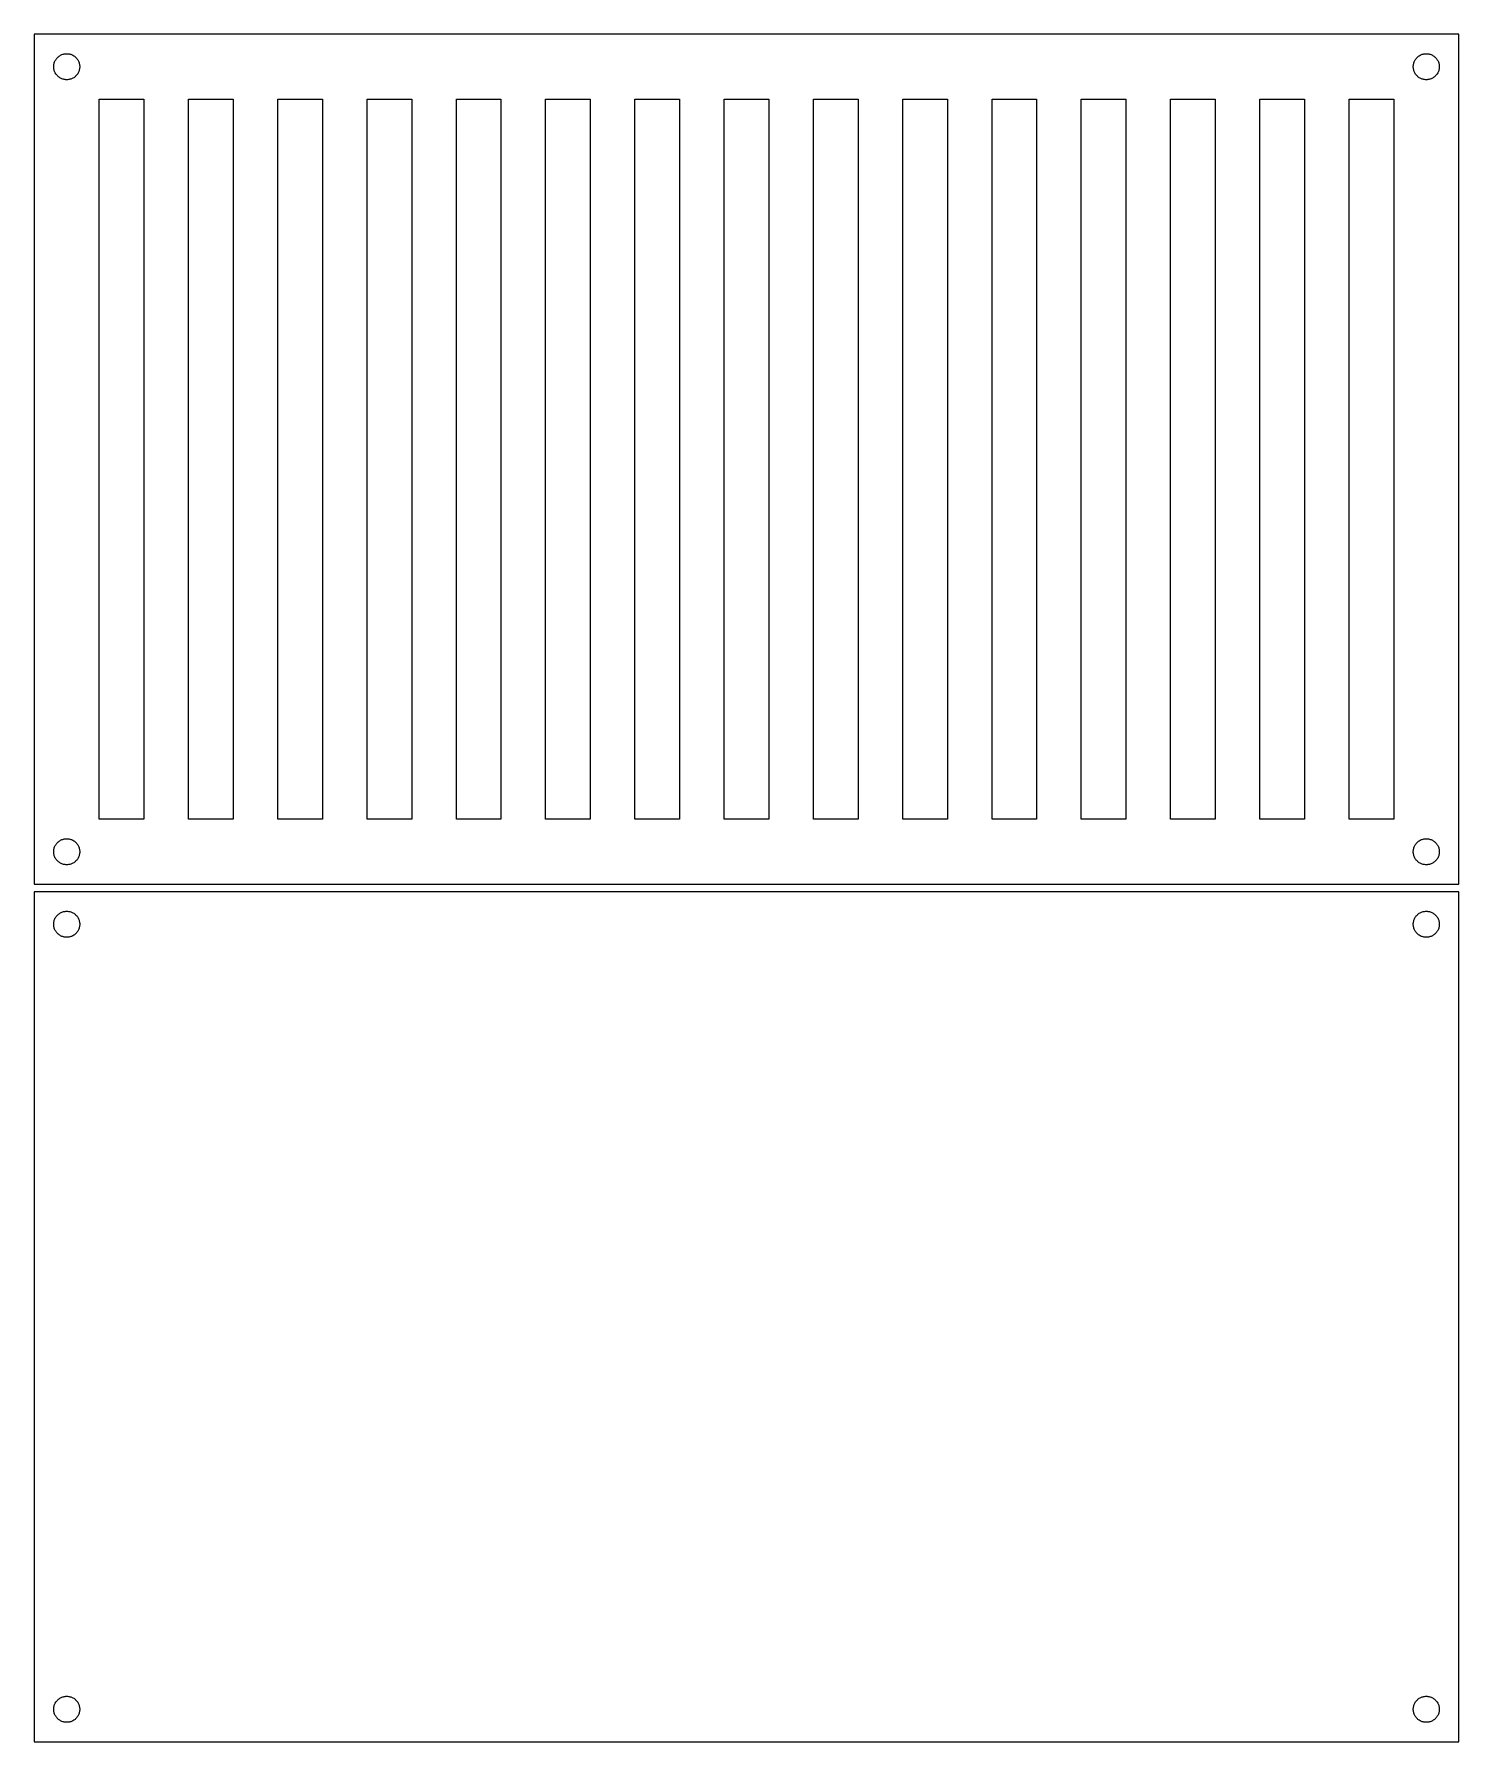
# Model space of a CAD drawing. Header units: metres. Extents: x 0 to 192, y 0 to 230.
import ezdxf

# ---------------------------------------------------------------- set-up
doc = ezdxf.new("R2010")
doc.units = ezdxf.units.M

msp = doc.modelspace()

# ---------------------------------------------------------------- linework, layer by layer
for p, q in [((191.5, 229.6), (0, 229.6)), ((0, 229.6), (0, 115.3)), ((191.5, 115.3), (191.5, 229.6)), ((2.625, 225.225), (2.62845, 225.335)), ((2.62845, 225.115), (2.625, 225.225)), ((2.62845, 225.335), (2.63879, 225.444)), ((2.63879, 225.006), (2.62845, 225.115)), ((2.63879, 225.444), (2.65599, 225.553)), ((2.65599, 225.553), (2.67998, 225.66)), ((2.67998, 225.66), (2.71065, 225.766)), ((2.71065, 225.766), (2.74788, 225.869)), ((2.74788, 225.869), (2.79155, 225.97)), ((2.79155, 225.97), (2.84146, 226.068)), ((2.84146, 226.068), (2.89742, 226.163)), ((2.89742, 226.163), (2.95921, 226.254)), ((2.95921, 226.254), (3.0266, 226.34)), ((3.0266, 226.34), (3.0993, 226.423)), ((3.0993, 226.423), (3.17703, 226.501)), ((3.17703, 226.501), (3.25951, 226.573)), ((3.25951, 226.573), (3.34637, 226.641)), ((3.34637, 226.641), (3.4373, 226.703)), ((3.4373, 226.703), (3.53192, 226.759)), ((3.53192, 226.759), (3.62988, 226.808)), ((3.62988, 226.808), (3.73077, 226.852)), ((3.73077, 226.852), (3.83421, 226.889)), ((3.83421, 226.889), (3.93979, 226.92)), ((3.93979, 226.92), (4.04707, 226.944)), ((4.04707, 226.944), (4.15565, 226.961)), ((4.15565, 226.961), (4.26511, 226.972)), ((4.26511, 226.972), (4.375, 226.975)), ((4.375, 226.975), (4.48488, 226.972)), ((4.48488, 226.972), (4.59433, 226.961)), ((4.59433, 226.961), (4.70291, 226.944)), ((4.70291, 226.944), (4.8102, 226.92)), ((4.8102, 226.92), (4.91577, 226.889)), ((4.91577, 226.889), (5.01921, 226.852)), ((5.01921, 226.852), (5.1201, 226.808)), ((5.1201, 226.808), (5.21806, 226.759)), ((5.21806, 226.759), (5.31268, 226.703)), ((5.31268, 226.703), (5.40361, 226.641)), ((5.40361, 226.641), (5.49048, 226.573)), ((5.49048, 226.573), (5.57295, 226.501)), ((5.57295, 226.501), (5.65068, 226.423)), ((5.65068, 226.423), (5.72339, 226.34)), ((5.72339, 226.34), (5.79077, 226.254)), ((5.79077, 226.254), (5.85257, 226.163)), ((5.85257, 226.163), (5.90852, 226.068)), ((5.90852, 226.068), (5.95844, 225.97)), ((5.95844, 225.97), (6.00211, 225.869)), ((6.00211, 225.869), (6.03934, 225.766)), ((6.03934, 225.766), (6.07001, 225.66)), ((6.07001, 225.66), (6.09399, 225.553)), ((6.09399, 225.553), (6.11119, 225.444)), ((6.11119, 225.444), (6.12154, 225.335)), ((6.12154, 225.115), (6.11119, 225.006)), ((6.12154, 225.335), (6.125, 225.225)), ((6.125, 225.225), (6.12154, 225.115)), ((185.375, 225.225), (185.378, 225.335)), ((185.378, 225.115), (185.375, 225.225)), ((185.378, 225.335), (185.389, 225.444)), ((185.389, 225.006), (185.378, 225.115)), ((185.389, 225.444), (185.406, 225.553)), ((185.406, 225.553), (185.43, 225.66)), ((185.43, 225.66), (185.461, 225.766)), ((185.461, 225.766), (185.498, 225.869)), ((185.498, 225.869), (185.542, 225.97)), ((185.542, 225.97), (185.591, 226.068)), ((185.591, 226.068), (185.647, 226.163)), ((185.647, 226.163), (185.709, 226.254)), ((185.709, 226.254), (185.777, 226.34)), ((185.777, 226.34), (185.849, 226.423)), ((185.849, 226.423), (185.927, 226.501)), ((185.927, 226.501), (186.01, 226.573)), ((186.01, 226.573), (186.096, 226.641)), ((186.096, 226.641), (186.187, 226.703)), ((186.187, 226.703), (186.282, 226.759)), ((186.282, 226.759), (186.38, 226.808)), ((186.38, 226.808), (186.481, 226.852)), ((186.481, 226.852), (186.584, 226.889)), ((186.584, 226.889), (186.69, 226.92)), ((186.69, 226.92), (186.797, 226.944)), ((186.797, 226.944), (186.906, 226.961)), ((186.906, 226.961), (187.015, 226.972)), ((187.015, 226.972), (187.125, 226.975)), ((187.125, 226.975), (187.235, 226.972)), ((187.235, 226.972), (187.344, 226.961)), ((187.344, 226.961), (187.453, 226.944)), ((187.453, 226.944), (187.56, 226.92)), ((187.56, 226.92), (187.666, 226.889)), ((187.666, 226.889), (187.769, 226.852)), ((187.769, 226.852), (187.87, 226.808)), ((187.87, 226.808), (187.968, 226.759)), ((187.968, 226.759), (188.063, 226.703)), ((188.063, 226.703), (188.154, 226.641)), ((188.154, 226.641), (188.24, 226.573)), ((188.24, 226.573), (188.323, 226.501)), ((188.323, 226.501), (188.401, 226.423)), ((188.401, 226.423), (188.473, 226.34)), ((188.473, 226.34), (188.541, 226.254)), ((188.541, 226.254), (188.603, 226.163)), ((188.603, 226.163), (188.659, 226.068)), ((188.659, 226.068), (188.708, 225.97)), ((188.708, 225.97), (188.752, 225.869)), ((188.752, 225.869), (188.789, 225.766)), ((188.789, 225.766), (188.82, 225.66)), ((188.82, 225.66), (188.844, 225.553)), ((188.844, 225.553), (188.861, 225.444)), ((188.861, 225.444), (188.872, 225.335)), ((188.872, 225.115), (188.861, 225.006)), ((188.872, 225.335), (188.875, 225.225)), ((188.875, 225.225), (188.872, 225.115)), ((2.65599, 224.897), (2.63879, 225.006)), ((2.67998, 224.79), (2.65599, 224.897)), ((2.71065, 224.684), (2.67998, 224.79)), ((2.74788, 224.581), (2.71065, 224.684)), ((2.79155, 224.48), (2.74788, 224.581)), ((2.84146, 224.382), (2.79155, 224.48)), ((2.89742, 224.287), (2.84146, 224.382)), ((2.95921, 224.196), (2.89742, 224.287)), ((3.0266, 224.109), (2.95921, 224.196)), ((3.0993, 224.027), (3.0266, 224.109)), ((3.17703, 223.949), (3.0993, 224.027)), ((3.25951, 223.877), (3.17703, 223.949)), ((3.34637, 223.809), (3.25951, 223.877)), ((3.4373, 223.747), (3.34637, 223.809)), ((3.53192, 223.691), (3.4373, 223.747)), ((3.62988, 223.642), (3.53192, 223.691)), ((3.73077, 223.598), (3.62988, 223.642)), ((3.83421, 223.561), (3.73077, 223.598)), ((3.93979, 223.53), (3.83421, 223.561)), ((4.04707, 223.506), (3.93979, 223.53)), ((4.15565, 223.489), (4.04707, 223.506)), ((4.26511, 223.478), (4.15565, 223.489)), ((4.375, 223.475), (4.26511, 223.478)), ((4.48488, 223.478), (4.375, 223.475)), ((4.59433, 223.489), (4.48488, 223.478)), ((4.70291, 223.506), (4.59433, 223.489)), ((4.8102, 223.53), (4.70291, 223.506)), ((4.91577, 223.561), (4.8102, 223.53)), ((5.01921, 223.598), (4.91577, 223.561)), ((5.1201, 223.642), (5.01921, 223.598)), ((5.21806, 223.691), (5.1201, 223.642)), ((5.31268, 223.747), (5.21806, 223.691)), ((5.40361, 223.809), (5.31268, 223.747)), ((5.49048, 223.877), (5.40361, 223.809)), ((5.57295, 223.949), (5.49048, 223.877)), ((5.65068, 224.027), (5.57295, 223.949)), ((5.72339, 224.109), (5.65068, 224.027)), ((5.79077, 224.196), (5.72339, 224.109)), ((5.85257, 224.287), (5.79077, 224.196)), ((5.90852, 224.382), (5.85257, 224.287)), ((5.95844, 224.48), (5.90852, 224.382)), ((6.00211, 224.581), (5.95844, 224.48)), ((6.03934, 224.684), (6.00211, 224.581)), ((6.07001, 224.79), (6.03934, 224.684)), ((6.09399, 224.897), (6.07001, 224.79)), ((6.11119, 225.006), (6.09399, 224.897)), ((185.406, 224.897), (185.389, 225.006)), ((185.43, 224.79), (185.406, 224.897)), ((185.461, 224.684), (185.43, 224.79)), ((185.498, 224.581), (185.461, 224.684)), ((185.542, 224.48), (185.498, 224.581)), ((185.591, 224.382), (185.542, 224.48)), ((185.647, 224.287), (185.591, 224.382)), ((185.709, 224.196), (185.647, 224.287)), ((185.777, 224.109), (185.709, 224.196)), ((185.849, 224.027), (185.777, 224.109)), ((185.927, 223.949), (185.849, 224.027)), ((186.01, 223.877), (185.927, 223.949)), ((186.096, 223.809), (186.01, 223.877)), ((186.187, 223.747), (186.096, 223.809)), ((186.282, 223.691), (186.187, 223.747)), ((186.38, 223.642), (186.282, 223.691)), ((186.481, 223.598), (186.38, 223.642)), ((186.584, 223.561), (186.481, 223.598)), ((186.69, 223.53), (186.584, 223.561)), ((186.797, 223.506), (186.69, 223.53)), ((186.906, 223.489), (186.797, 223.506)), ((187.015, 223.478), (186.906, 223.489)), ((187.125, 223.475), (187.015, 223.478)), ((187.235, 223.478), (187.125, 223.475)), ((187.344, 223.489), (187.235, 223.478)), ((187.453, 223.506), (187.344, 223.489)), ((187.56, 223.53), (187.453, 223.506)), ((187.666, 223.561), (187.56, 223.53)), ((187.769, 223.598), (187.666, 223.561)), ((187.87, 223.642), (187.769, 223.598)), ((187.968, 223.691), (187.87, 223.642)), ((188.063, 223.747), (187.968, 223.691)), ((188.154, 223.809), (188.063, 223.747)), ((188.24, 223.877), (188.154, 223.809)), ((188.323, 223.949), (188.24, 223.877)), ((188.401, 224.027), (188.323, 223.949)), ((188.473, 224.109), (188.401, 224.027)), ((188.541, 224.196), (188.473, 224.109)), ((188.603, 224.287), (188.541, 224.196)), ((188.659, 224.382), (188.603, 224.287)), ((188.708, 224.48), (188.659, 224.382)), ((188.752, 224.581), (188.708, 224.48)), ((188.789, 224.684), (188.752, 224.581)), ((188.82, 224.79), (188.789, 224.684)), ((188.844, 224.897), (188.82, 224.79)), ((188.861, 225.006), (188.844, 224.897)), ((8.75, 124.05), (8.75, 220.85)), ((8.75, 220.85), (14.75, 220.85)), ((14.75, 220.85), (14.75, 124.05)), ((20.75, 124.05), (20.75, 220.85)), ((20.75, 220.85), (26.75, 220.85)), ((26.75, 220.85), (26.75, 124.05)), ((32.75, 124.05), (32.75, 220.85)), ((32.75, 220.85), (38.75, 220.85)), ((38.75, 220.85), (38.75, 124.05)), ((44.75, 124.05), (44.75, 220.85)), ((44.75, 220.85), (50.75, 220.85)), ((50.75, 220.85), (50.75, 124.05)), ((56.75, 124.05), (56.75, 220.85)), ((56.75, 220.85), (62.75, 220.85)), ((62.75, 220.85), (62.75, 124.05)), ((68.75, 124.05), (68.75, 220.85)), ((68.75, 220.85), (74.75, 220.85)), ((74.75, 220.85), (74.75, 124.05)), ((80.75, 124.05), (80.75, 220.85)), ((80.75, 220.85), (86.75, 220.85)), ((86.75, 220.85), (86.75, 124.05)), ((92.75, 124.05), (92.75, 220.85)), ((92.75, 220.85), (98.75, 220.85)), ((98.75, 220.85), (98.75, 124.05)), ((104.75, 124.05), (104.75, 220.85)), ((104.75, 220.85), (110.75, 220.85)), ((110.75, 220.85), (110.75, 124.05)), ((116.75, 124.05), (116.75, 220.85)), ((116.75, 220.85), (122.75, 220.85)), ((122.75, 220.85), (122.75, 124.05)), ((128.75, 124.05), (128.75, 220.85)), ((128.75, 220.85), (134.75, 220.85)), ((134.75, 220.85), (134.75, 124.05)), ((140.75, 124.05), (140.75, 220.85)), ((140.75, 220.85), (146.75, 220.85)), ((146.75, 220.85), (146.75, 124.05)), ((152.75, 124.05), (152.75, 220.85)), ((152.75, 220.85), (158.75, 220.85)), ((158.75, 220.85), (158.75, 124.05)), ((164.75, 124.05), (164.75, 220.85)), ((164.75, 220.85), (170.75, 220.85)), ((170.75, 220.85), (170.75, 124.05)), ((176.75, 124.05), (176.75, 220.85)), ((176.75, 220.85), (182.75, 220.85)), ((182.75, 220.85), (182.75, 124.05)), ((14.75, 124.05), (8.75, 124.05)), ((26.75, 124.05), (20.75, 124.05)), ((38.75, 124.05), (32.75, 124.05)), ((50.75, 124.05), (44.75, 124.05)), ((62.75, 124.05), (56.75, 124.05)), ((74.75, 124.05), (68.75, 124.05)), ((86.75, 124.05), (80.75, 124.05)), ((98.75, 124.05), (92.75, 124.05)), ((110.75, 124.05), (104.75, 124.05)), ((122.75, 124.05), (116.75, 124.05)), ((134.75, 124.05), (128.75, 124.05)), ((146.75, 124.05), (140.75, 124.05)), ((158.75, 124.05), (152.75, 124.05)), ((170.75, 124.05), (164.75, 124.05)), ((182.75, 124.05), (176.75, 124.05)), ((2.625, 119.675), (2.62845, 119.785)), ((2.62845, 119.565), (2.625, 119.675)), ((2.62845, 119.785), (2.63879, 119.894)), ((2.63879, 119.456), (2.62845, 119.565)), ((2.63879, 119.894), (2.65599, 120.003)), ((2.65599, 119.347), (2.63879, 119.456)), ((2.65599, 120.003), (2.67998, 120.11)), ((2.67998, 120.11), (2.71065, 120.216)), ((2.71065, 120.216), (2.74788, 120.319)), ((2.74788, 120.319), (2.79155, 120.42)), ((2.79155, 120.42), (2.84146, 120.518)), ((2.84146, 120.518), (2.89742, 120.613)), ((2.89742, 120.613), (2.95921, 120.704)), ((2.95921, 120.704), (3.0266, 120.79)), ((3.0266, 120.79), (3.0993, 120.873)), ((3.0993, 120.873), (3.17703, 120.951)), ((3.17703, 120.951), (3.25951, 121.023)), ((3.25951, 121.023), (3.34637, 121.091)), ((3.34637, 121.091), (3.4373, 121.153)), ((3.4373, 121.153), (3.53192, 121.209)), ((3.53192, 121.209), (3.62988, 121.258)), ((3.62988, 121.258), (3.73077, 121.302)), ((3.73077, 121.302), (3.83421, 121.339)), ((3.83421, 121.339), (3.93979, 121.37)), ((3.93979, 121.37), (4.04707, 121.394)), ((4.04707, 121.394), (4.15565, 121.411)), ((4.15565, 121.411), (4.26511, 121.422)), ((4.26511, 121.422), (4.375, 121.425)), ((4.375, 121.425), (4.48488, 121.422)), ((4.48488, 121.422), (4.59433, 121.411)), ((4.59433, 121.411), (4.70291, 121.394)), ((4.70291, 121.394), (4.8102, 121.37)), ((4.8102, 121.37), (4.91577, 121.339)), ((4.91577, 121.339), (5.01921, 121.302)), ((5.01921, 121.302), (5.1201, 121.258)), ((5.1201, 121.258), (5.21806, 121.209)), ((5.21806, 121.209), (5.31268, 121.153)), ((5.31268, 121.153), (5.40361, 121.091)), ((5.40361, 121.091), (5.49048, 121.023)), ((5.49048, 121.023), (5.57295, 120.951)), ((5.57295, 120.951), (5.65068, 120.873)), ((5.65068, 120.873), (5.72339, 120.79)), ((5.72339, 120.79), (5.79077, 120.704)), ((5.79077, 120.704), (5.85257, 120.613)), ((5.85257, 120.613), (5.90852, 120.518)), ((5.90852, 120.518), (5.95844, 120.42)), ((5.95844, 120.42), (6.00211, 120.319)), ((6.00211, 120.319), (6.03934, 120.216)), ((6.03934, 120.216), (6.07001, 120.11)), ((6.07001, 120.11), (6.09399, 120.003)), ((6.09399, 120.003), (6.11119, 119.894)), ((6.11119, 119.456), (6.09399, 119.347)), ((6.11119, 119.894), (6.12154, 119.785)), ((6.12154, 119.565), (6.11119, 119.456)), ((6.12154, 119.785), (6.125, 119.675)), ((6.125, 119.675), (6.12154, 119.565)), ((185.375, 119.675), (185.378, 119.785)), ((185.378, 119.565), (185.375, 119.675)), ((185.378, 119.785), (185.389, 119.894)), ((185.389, 119.456), (185.378, 119.565)), ((185.389, 119.894), (185.406, 120.003)), ((185.406, 119.347), (185.389, 119.456)), ((185.406, 120.003), (185.43, 120.11)), ((185.43, 120.11), (185.461, 120.216)), ((185.461, 120.216), (185.498, 120.319)), ((185.498, 120.319), (185.542, 120.42)), ((185.542, 120.42), (185.591, 120.518)), ((185.591, 120.518), (185.647, 120.613)), ((185.647, 120.613), (185.709, 120.704)), ((185.709, 120.704), (185.777, 120.79)), ((185.777, 120.79), (185.849, 120.873)), ((185.849, 120.873), (185.927, 120.951)), ((185.927, 120.951), (186.01, 121.023)), ((186.01, 121.023), (186.096, 121.091)), ((186.096, 121.091), (186.187, 121.153)), ((186.187, 121.153), (186.282, 121.209)), ((186.282, 121.209), (186.38, 121.258)), ((186.38, 121.258), (186.481, 121.302)), ((186.481, 121.302), (186.584, 121.339)), ((186.584, 121.339), (186.69, 121.37)), ((186.69, 121.37), (186.797, 121.394)), ((186.797, 121.394), (186.906, 121.411)), ((186.906, 121.411), (187.015, 121.422)), ((187.015, 121.422), (187.125, 121.425)), ((187.125, 121.425), (187.235, 121.422)), ((187.235, 121.422), (187.344, 121.411)), ((187.344, 121.411), (187.453, 121.394)), ((187.453, 121.394), (187.56, 121.37)), ((187.56, 121.37), (187.666, 121.339)), ((187.666, 121.339), (187.769, 121.302)), ((187.769, 121.302), (187.87, 121.258)), ((187.87, 121.258), (187.968, 121.209)), ((187.968, 121.209), (188.063, 121.153)), ((188.063, 121.153), (188.154, 121.091)), ((188.154, 121.091), (188.24, 121.023)), ((188.24, 121.023), (188.323, 120.951)), ((188.323, 120.951), (188.401, 120.873)), ((188.401, 120.873), (188.473, 120.79)), ((188.473, 120.79), (188.541, 120.704)), ((188.541, 120.704), (188.603, 120.613)), ((188.603, 120.613), (188.659, 120.518)), ((188.659, 120.518), (188.708, 120.42)), ((188.708, 120.42), (188.752, 120.319)), ((188.752, 120.319), (188.789, 120.216)), ((188.789, 120.216), (188.82, 120.11)), ((188.82, 120.11), (188.844, 120.003)), ((188.844, 120.003), (188.861, 119.894)), ((188.861, 119.456), (188.844, 119.347)), ((188.861, 119.894), (188.872, 119.785)), ((188.872, 119.565), (188.861, 119.456)), ((188.872, 119.785), (188.875, 119.675)), ((188.875, 119.675), (188.872, 119.565)), ((2.67998, 119.24), (2.65599, 119.347)), ((2.71065, 119.134), (2.67998, 119.24)), ((2.74788, 119.031), (2.71065, 119.134)), ((2.79155, 118.93), (2.74788, 119.031)), ((2.84146, 118.832), (2.79155, 118.93)), ((2.89742, 118.737), (2.84146, 118.832)), ((2.95921, 118.646), (2.89742, 118.737)), ((3.0266, 118.559), (2.95921, 118.646)), ((3.0993, 118.477), (3.0266, 118.559)), ((3.17703, 118.399), (3.0993, 118.477)), ((3.25951, 118.327), (3.17703, 118.399)), ((3.34637, 118.259), (3.25951, 118.327)), ((3.4373, 118.197), (3.34637, 118.259)), ((3.53192, 118.141), (3.4373, 118.197)), ((3.62988, 118.092), (3.53192, 118.141)), ((3.73077, 118.048), (3.62988, 118.092)), ((3.83421, 118.011), (3.73077, 118.048)), ((3.93979, 117.98), (3.83421, 118.011)), ((4.04707, 117.956), (3.93979, 117.98)), ((4.15565, 117.939), (4.04707, 117.956)), ((4.26511, 117.928), (4.15565, 117.939)), ((4.375, 117.925), (4.26511, 117.928)), ((4.48488, 117.928), (4.375, 117.925)), ((4.59433, 117.939), (4.48488, 117.928)), ((4.70291, 117.956), (4.59433, 117.939)), ((4.8102, 117.98), (4.70291, 117.956)), ((4.91577, 118.011), (4.8102, 117.98)), ((5.01921, 118.048), (4.91577, 118.011)), ((5.1201, 118.092), (5.01921, 118.048)), ((5.21806, 118.141), (5.1201, 118.092)), ((5.31268, 118.197), (5.21806, 118.141)), ((5.40361, 118.259), (5.31268, 118.197)), ((5.49048, 118.327), (5.40361, 118.259)), ((5.57295, 118.399), (5.49048, 118.327)), ((5.65068, 118.477), (5.57295, 118.399)), ((5.72339, 118.559), (5.65068, 118.477)), ((5.79077, 118.646), (5.72339, 118.559)), ((5.85257, 118.737), (5.79077, 118.646)), ((5.90852, 118.832), (5.85257, 118.737)), ((5.95844, 118.93), (5.90852, 118.832)), ((6.00211, 119.031), (5.95844, 118.93)), ((6.03934, 119.134), (6.00211, 119.031)), ((6.07001, 119.24), (6.03934, 119.134)), ((6.09399, 119.347), (6.07001, 119.24)), ((185.43, 119.24), (185.406, 119.347)), ((185.461, 119.134), (185.43, 119.24)), ((185.498, 119.031), (185.461, 119.134)), ((185.542, 118.93), (185.498, 119.031)), ((185.591, 118.832), (185.542, 118.93)), ((185.647, 118.737), (185.591, 118.832)), ((185.709, 118.646), (185.647, 118.737)), ((185.777, 118.559), (185.709, 118.646)), ((185.849, 118.477), (185.777, 118.559)), ((185.927, 118.399), (185.849, 118.477)), ((186.01, 118.327), (185.927, 118.399)), ((186.096, 118.259), (186.01, 118.327)), ((186.187, 118.197), (186.096, 118.259)), ((186.282, 118.141), (186.187, 118.197)), ((186.38, 118.092), (186.282, 118.141)), ((186.481, 118.048), (186.38, 118.092)), ((186.584, 118.011), (186.481, 118.048)), ((186.69, 117.98), (186.584, 118.011)), ((186.797, 117.956), (186.69, 117.98)), ((186.906, 117.939), (186.797, 117.956)), ((187.015, 117.928), (186.906, 117.939)), ((187.125, 117.925), (187.015, 117.928)), ((187.235, 117.928), (187.125, 117.925)), ((187.344, 117.939), (187.235, 117.928)), ((187.453, 117.956), (187.344, 117.939)), ((187.56, 117.98), (187.453, 117.956)), ((187.666, 118.011), (187.56, 117.98)), ((187.769, 118.048), (187.666, 118.011)), ((187.87, 118.092), (187.769, 118.048)), ((187.968, 118.141), (187.87, 118.092)), ((188.063, 118.197), (187.968, 118.141)), ((188.154, 118.259), (188.063, 118.197)), ((188.24, 118.327), (188.154, 118.259)), ((188.323, 118.399), (188.24, 118.327)), ((188.401, 118.477), (188.323, 118.399)), ((188.473, 118.559), (188.401, 118.477)), ((188.541, 118.646), (188.473, 118.559)), ((188.603, 118.737), (188.541, 118.646)), ((188.659, 118.832), (188.603, 118.737)), ((188.708, 118.93), (188.659, 118.832)), ((188.752, 119.031), (188.708, 118.93)), ((188.789, 119.134), (188.752, 119.031)), ((188.82, 119.24), (188.789, 119.134)), ((188.844, 119.347), (188.82, 119.24)), ((0, 115.3), (191.5, 115.3)), ((191.5, 114.3), (0, 114.3)), ((0, 114.3), (0, 0)), ((191.5, 0), (191.5, 114.3)), ((2.63879, 110.144), (2.65599, 110.253)), ((2.65599, 110.253), (2.67998, 110.36)), ((2.67998, 110.36), (2.71065, 110.466)), ((2.71065, 110.466), (2.74788, 110.569)), ((2.74788, 110.569), (2.79155, 110.67)), ((2.79155, 110.67), (2.84146, 110.768)), ((2.84146, 110.768), (2.89742, 110.863)), ((2.89742, 110.863), (2.95921, 110.954)), ((2.95921, 110.954), (3.0266, 111.04)), ((3.0266, 111.04), (3.0993, 111.123)), ((3.0993, 111.123), (3.17703, 111.201)), ((3.17703, 111.201), (3.25951, 111.273)), ((3.25951, 111.273), (3.34637, 111.341)), ((3.34637, 111.341), (3.4373, 111.403)), ((3.4373, 111.403), (3.53192, 111.459)), ((3.53192, 111.459), (3.62988, 111.508)), ((3.62988, 111.508), (3.73077, 111.552)), ((3.73077, 111.552), (3.83421, 111.589)), ((3.83421, 111.589), (3.93979, 111.62)), ((3.93979, 111.62), (4.04707, 111.644)), ((4.04707, 111.644), (4.15565, 111.661)), ((4.15565, 111.661), (4.26511, 111.672)), ((4.26511, 111.672), (4.375, 111.675)), ((4.375, 111.675), (4.48488, 111.672)), ((4.48488, 111.672), (4.59433, 111.661)), ((4.59433, 111.661), (4.70291, 111.644)), ((4.70291, 111.644), (4.8102, 111.62)), ((4.8102, 111.62), (4.91577, 111.589)), ((4.91577, 111.589), (5.01921, 111.552)), ((5.01921, 111.552), (5.1201, 111.508)), ((5.1201, 111.508), (5.21806, 111.459)), ((5.21806, 111.459), (5.31268, 111.403)), ((5.31268, 111.403), (5.40361, 111.341)), ((5.40361, 111.341), (5.49048, 111.273)), ((5.49048, 111.273), (5.57295, 111.201)), ((5.57295, 111.201), (5.65068, 111.123)), ((5.65068, 111.123), (5.72339, 111.04)), ((5.72339, 111.04), (5.79077, 110.954)), ((5.79077, 110.954), (5.85257, 110.863)), ((5.85257, 110.863), (5.90852, 110.768)), ((5.90852, 110.768), (5.95844, 110.67)), ((5.95844, 110.67), (6.00211, 110.569)), ((6.00211, 110.569), (6.03934, 110.466)), ((6.03934, 110.466), (6.07001, 110.36)), ((6.07001, 110.36), (6.09399, 110.253)), ((6.09399, 110.253), (6.11119, 110.144)), ((185.389, 110.144), (185.406, 110.253)), ((185.406, 110.253), (185.43, 110.36)), ((185.43, 110.36), (185.461, 110.466)), ((185.461, 110.466), (185.498, 110.569)), ((185.498, 110.569), (185.542, 110.67)), ((185.542, 110.67), (185.591, 110.768)), ((185.591, 110.768), (185.647, 110.863)), ((185.647, 110.863), (185.709, 110.954)), ((185.709, 110.954), (185.777, 111.04)), ((185.777, 111.04), (185.849, 111.123)), ((185.849, 111.123), (185.927, 111.201)), ((185.927, 111.201), (186.01, 111.273)), ((186.01, 111.273), (186.096, 111.341)), ((186.096, 111.341), (186.187, 111.403)), ((186.187, 111.403), (186.282, 111.459)), ((186.282, 111.459), (186.38, 111.508)), ((186.38, 111.508), (186.481, 111.552)), ((186.481, 111.552), (186.584, 111.589)), ((186.584, 111.589), (186.69, 111.62)), ((186.69, 111.62), (186.797, 111.644)), ((186.797, 111.644), (186.906, 111.661)), ((186.906, 111.661), (187.015, 111.672)), ((187.015, 111.672), (187.125, 111.675)), ((187.125, 111.675), (187.235, 111.672)), ((187.235, 111.672), (187.344, 111.661)), ((187.344, 111.661), (187.453, 111.644)), ((187.453, 111.644), (187.56, 111.62)), ((187.56, 111.62), (187.666, 111.589)), ((187.666, 111.589), (187.769, 111.552)), ((187.769, 111.552), (187.87, 111.508)), ((187.87, 111.508), (187.968, 111.459)), ((187.968, 111.459), (188.063, 111.403)), ((188.063, 111.403), (188.154, 111.341)), ((188.154, 111.341), (188.24, 111.273)), ((188.24, 111.273), (188.323, 111.201)), ((188.323, 111.201), (188.401, 111.123)), ((188.401, 111.123), (188.473, 111.04)), ((188.473, 111.04), (188.541, 110.954)), ((188.541, 110.954), (188.603, 110.863)), ((188.603, 110.863), (188.659, 110.768)), ((188.659, 110.768), (188.708, 110.67)), ((188.708, 110.67), (188.752, 110.569)), ((188.752, 110.569), (188.789, 110.466)), ((188.789, 110.466), (188.82, 110.36)), ((188.82, 110.36), (188.844, 110.253)), ((188.844, 110.253), (188.861, 110.144)), ((2.625, 109.925), (2.62845, 110.035)), ((2.62845, 109.815), (2.625, 109.925)), ((2.62845, 110.035), (2.63879, 110.144)), ((2.63879, 109.706), (2.62845, 109.815)), ((2.65599, 109.597), (2.63879, 109.706)), ((2.67998, 109.49), (2.65599, 109.597)), ((2.71065, 109.384), (2.67998, 109.49)), ((2.74788, 109.281), (2.71065, 109.384)), ((2.79155, 109.18), (2.74788, 109.281)), ((2.84146, 109.082), (2.79155, 109.18)), ((2.89742, 108.987), (2.84146, 109.082)), ((2.95921, 108.896), (2.89742, 108.987)), ((3.0266, 108.809), (2.95921, 108.896)), ((3.0993, 108.727), (3.0266, 108.809)), ((3.17703, 108.649), (3.0993, 108.727)), ((3.25951, 108.577), (3.17703, 108.649)), ((3.34637, 108.509), (3.25951, 108.577)), ((3.4373, 108.447), (3.34637, 108.509)), ((3.53192, 108.391), (3.4373, 108.447)), ((3.62988, 108.342), (3.53192, 108.391)), ((3.73077, 108.298), (3.62988, 108.342)), ((3.83421, 108.261), (3.73077, 108.298)), ((3.93979, 108.23), (3.83421, 108.261)), ((4.04707, 108.206), (3.93979, 108.23)), ((4.15565, 108.189), (4.04707, 108.206)), ((4.26511, 108.178), (4.15565, 108.189)), ((4.375, 108.175), (4.26511, 108.178)), ((4.48488, 108.178), (4.375, 108.175)), ((4.59433, 108.189), (4.48488, 108.178)), ((4.70291, 108.206), (4.59433, 108.189)), ((4.8102, 108.23), (4.70291, 108.206)), ((4.91577, 108.261), (4.8102, 108.23)), ((5.01921, 108.298), (4.91577, 108.261)), ((5.1201, 108.342), (5.01921, 108.298)), ((5.21806, 108.391), (5.1201, 108.342)), ((5.31268, 108.447), (5.21806, 108.391)), ((5.40361, 108.509), (5.31268, 108.447)), ((5.49048, 108.577), (5.40361, 108.509)), ((5.57295, 108.649), (5.49048, 108.577)), ((5.65068, 108.727), (5.57295, 108.649)), ((5.72339, 108.809), (5.65068, 108.727)), ((5.79077, 108.896), (5.72339, 108.809)), ((5.85257, 108.987), (5.79077, 108.896)), ((5.90852, 109.082), (5.85257, 108.987)), ((5.95844, 109.18), (5.90852, 109.082)), ((6.00211, 109.281), (5.95844, 109.18)), ((6.03934, 109.384), (6.00211, 109.281)), ((6.07001, 109.49), (6.03934, 109.384)), ((6.09399, 109.597), (6.07001, 109.49)), ((6.11119, 109.706), (6.09399, 109.597)), ((6.11119, 110.144), (6.12154, 110.035)), ((6.12154, 109.815), (6.11119, 109.706)), ((6.12154, 110.035), (6.125, 109.925)), ((6.125, 109.925), (6.12154, 109.815)), ((185.375, 109.925), (185.378, 110.035)), ((185.378, 109.815), (185.375, 109.925)), ((185.378, 110.035), (185.389, 110.144)), ((185.389, 109.706), (185.378, 109.815)), ((185.406, 109.597), (185.389, 109.706)), ((185.43, 109.49), (185.406, 109.597)), ((185.461, 109.384), (185.43, 109.49)), ((185.498, 109.281), (185.461, 109.384)), ((185.542, 109.18), (185.498, 109.281)), ((185.591, 109.082), (185.542, 109.18)), ((185.647, 108.987), (185.591, 109.082)), ((185.709, 108.896), (185.647, 108.987)), ((185.777, 108.809), (185.709, 108.896)), ((185.849, 108.727), (185.777, 108.809)), ((185.927, 108.649), (185.849, 108.727)), ((186.01, 108.577), (185.927, 108.649)), ((186.096, 108.509), (186.01, 108.577)), ((186.187, 108.447), (186.096, 108.509)), ((186.282, 108.391), (186.187, 108.447)), ((186.38, 108.342), (186.282, 108.391)), ((186.481, 108.298), (186.38, 108.342)), ((186.584, 108.261), (186.481, 108.298)), ((186.69, 108.23), (186.584, 108.261)), ((186.797, 108.206), (186.69, 108.23)), ((186.906, 108.189), (186.797, 108.206)), ((187.015, 108.178), (186.906, 108.189)), ((187.125, 108.175), (187.015, 108.178)), ((187.235, 108.178), (187.125, 108.175)), ((187.344, 108.189), (187.235, 108.178)), ((187.453, 108.206), (187.344, 108.189)), ((187.56, 108.23), (187.453, 108.206)), ((187.666, 108.261), (187.56, 108.23)), ((187.769, 108.298), (187.666, 108.261)), ((187.87, 108.342), (187.769, 108.298)), ((187.968, 108.391), (187.87, 108.342)), ((188.063, 108.447), (187.968, 108.391)), ((188.154, 108.509), (188.063, 108.447)), ((188.24, 108.577), (188.154, 108.509)), ((188.323, 108.649), (188.24, 108.577)), ((188.401, 108.727), (188.323, 108.649)), ((188.473, 108.809), (188.401, 108.727)), ((188.541, 108.896), (188.473, 108.809)), ((188.603, 108.987), (188.541, 108.896)), ((188.659, 109.082), (188.603, 108.987)), ((188.708, 109.18), (188.659, 109.082)), ((188.752, 109.281), (188.708, 109.18)), ((188.789, 109.384), (188.752, 109.281)), ((188.82, 109.49), (188.789, 109.384)), ((188.844, 109.597), (188.82, 109.49)), ((188.861, 109.706), (188.844, 109.597)), ((188.861, 110.144), (188.872, 110.035)), ((188.872, 109.815), (188.861, 109.706)), ((188.872, 110.035), (188.875, 109.925)), ((188.875, 109.925), (188.872, 109.815)), ((2.62845, 4.48488), (2.63879, 4.59433)), ((2.63879, 4.59433), (2.65599, 4.70291)), ((2.65599, 4.70291), (2.67998, 4.8102)), ((2.67998, 4.8102), (2.71065, 4.91577)), ((2.71065, 4.91577), (2.74788, 5.01921)), ((2.74788, 5.01921), (2.79155, 5.1201)), ((2.79155, 5.1201), (2.84146, 5.21806)), ((2.84146, 5.21806), (2.89742, 5.31268)), ((2.89742, 5.31268), (2.95921, 5.40361)), ((2.95921, 5.40361), (3.0266, 5.49048)), ((3.0266, 5.49048), (3.0993, 5.57295)), ((3.0993, 5.57295), (3.17703, 5.65068)), ((3.17703, 5.65068), (3.25951, 5.72339)), ((3.25951, 5.72339), (3.34637, 5.79077)), ((3.34637, 5.79077), (3.4373, 5.85257)), ((3.4373, 5.85257), (3.53192, 5.90852)), ((3.53192, 5.90852), (3.62988, 5.95844)), ((3.62988, 5.95844), (3.73077, 6.00211)), ((3.73077, 6.00211), (3.83421, 6.03934)), ((3.83421, 6.03934), (3.93979, 6.07001)), ((3.93979, 6.07001), (4.04707, 6.09399)), ((4.04707, 6.09399), (4.15565, 6.11119)), ((4.15565, 6.11119), (4.26511, 6.12154)), ((4.26511, 6.12154), (4.375, 6.125)), ((4.375, 6.125), (4.48488, 6.12154)), ((4.48488, 6.12154), (4.59433, 6.11119)), ((4.59433, 6.11119), (4.70291, 6.09399)), ((4.70291, 6.09399), (4.8102, 6.07001)), ((4.8102, 6.07001), (4.91577, 6.03934)), ((4.91577, 6.03934), (5.01921, 6.00211)), ((5.01921, 6.00211), (5.1201, 5.95844)), ((5.1201, 5.95844), (5.21806, 5.90852)), ((5.21806, 5.90852), (5.31268, 5.85257)), ((5.31268, 5.85257), (5.40361, 5.79077)), ((5.40361, 5.79077), (5.49048, 5.72339)), ((5.49048, 5.72339), (5.57295, 5.65068)), ((5.57295, 5.65068), (5.65068, 5.57295)), ((5.65068, 5.57295), (5.72339, 5.49048)), ((5.72339, 5.49048), (5.79077, 5.40361)), ((5.79077, 5.40361), (5.85257, 5.31268)), ((5.85257, 5.31268), (5.90852, 5.21806)), ((5.90852, 5.21806), (5.95844, 5.1201)), ((5.95844, 5.1201), (6.00211, 5.01921)), ((6.00211, 5.01921), (6.03934, 4.91577)), ((6.03934, 4.91577), (6.07001, 4.8102)), ((6.07001, 4.8102), (6.09399, 4.70291)), ((6.09399, 4.70291), (6.11119, 4.59433)), ((6.11119, 4.59433), (6.12154, 4.48488)), ((185.378, 4.48488), (185.389, 4.59433)), ((185.389, 4.59433), (185.406, 4.70291)), ((185.406, 4.70291), (185.43, 4.8102)), ((185.43, 4.8102), (185.461, 4.91577)), ((185.461, 4.91577), (185.498, 5.01921)), ((185.498, 5.01921), (185.542, 5.1201)), ((185.542, 5.1201), (185.591, 5.21806)), ((185.591, 5.21806), (185.647, 5.31268)), ((185.647, 5.31268), (185.709, 5.40361)), ((185.709, 5.40361), (185.777, 5.49048)), ((185.777, 5.49048), (185.849, 5.57295)), ((185.849, 5.57295), (185.927, 5.65068)), ((185.927, 5.65068), (186.01, 5.72339)), ((186.01, 5.72339), (186.096, 5.79077)), ((186.096, 5.79077), (186.187, 5.85257)), ((186.187, 5.85257), (186.282, 5.90852)), ((186.282, 5.90852), (186.38, 5.95844)), ((186.38, 5.95844), (186.481, 6.00211)), ((186.481, 6.00211), (186.584, 6.03934)), ((186.584, 6.03934), (186.69, 6.07001)), ((186.69, 6.07001), (186.797, 6.09399)), ((186.797, 6.09399), (186.906, 6.11119)), ((186.906, 6.11119), (187.015, 6.12154)), ((187.015, 6.12154), (187.125, 6.125)), ((187.125, 6.125), (187.235, 6.12154)), ((187.235, 6.12154), (187.344, 6.11119)), ((187.344, 6.11119), (187.453, 6.09399)), ((187.453, 6.09399), (187.56, 6.07001)), ((187.56, 6.07001), (187.666, 6.03934)), ((187.666, 6.03934), (187.769, 6.00211)), ((187.769, 6.00211), (187.87, 5.95844)), ((187.87, 5.95844), (187.968, 5.90852)), ((187.968, 5.90852), (188.063, 5.85257)), ((188.063, 5.85257), (188.154, 5.79077)), ((188.154, 5.79077), (188.24, 5.72339)), ((188.24, 5.72339), (188.323, 5.65068)), ((188.323, 5.65068), (188.401, 5.57295)), ((188.401, 5.57295), (188.473, 5.49048)), ((188.473, 5.49048), (188.541, 5.40361)), ((188.541, 5.40361), (188.603, 5.31268)), ((188.603, 5.31268), (188.659, 5.21806)), ((188.659, 5.21806), (188.708, 5.1201)), ((188.708, 5.1201), (188.752, 5.01921)), ((188.752, 5.01921), (188.789, 4.91577)), ((188.789, 4.91577), (188.82, 4.8102)), ((188.82, 4.8102), (188.844, 4.70291)), ((188.844, 4.70291), (188.861, 4.59433)), ((188.861, 4.59433), (188.872, 4.48488)), ((2.625, 4.375), (2.62845, 4.48488)), ((2.62845, 4.26511), (2.625, 4.375)), ((2.63879, 4.15565), (2.62845, 4.26511)), ((2.65599, 4.04707), (2.63879, 4.15565)), ((2.67998, 3.93979), (2.65599, 4.04707)), ((2.71065, 3.83421), (2.67998, 3.93979)), ((2.74788, 3.73077), (2.71065, 3.83421)), ((2.79155, 3.62988), (2.74788, 3.73077)), ((2.84146, 3.53192), (2.79155, 3.62988)), ((2.89742, 3.4373), (2.84146, 3.53192)), ((2.95921, 3.34637), (2.89742, 3.4373)), ((3.0266, 3.25951), (2.95921, 3.34637)), ((3.0993, 3.17703), (3.0266, 3.25951)), ((3.17703, 3.0993), (3.0993, 3.17703)), ((3.25951, 3.0266), (3.17703, 3.0993)), ((3.34637, 2.95921), (3.25951, 3.0266)), ((3.4373, 2.89742), (3.34637, 2.95921)), ((3.53192, 2.84146), (3.4373, 2.89742)), ((3.62988, 2.79155), (3.53192, 2.84146)), ((3.73077, 2.74788), (3.62988, 2.79155)), ((3.83421, 2.71065), (3.73077, 2.74788)), ((3.93979, 2.67998), (3.83421, 2.71065)), ((4.04707, 2.65599), (3.93979, 2.67998)), ((4.15565, 2.63879), (4.04707, 2.65599)), ((4.26511, 2.62845), (4.15565, 2.63879)), ((4.375, 2.625), (4.26511, 2.62845)), ((4.48488, 2.62845), (4.375, 2.625)), ((4.59433, 2.63879), (4.48488, 2.62845)), ((4.70291, 2.65599), (4.59433, 2.63879)), ((4.8102, 2.67998), (4.70291, 2.65599)), ((4.91577, 2.71065), (4.8102, 2.67998)), ((5.01921, 2.74788), (4.91577, 2.71065)), ((5.1201, 2.79155), (5.01921, 2.74788)), ((5.21806, 2.84146), (5.1201, 2.79155)), ((5.31268, 2.89742), (5.21806, 2.84146)), ((5.40361, 2.95921), (5.31268, 2.89742)), ((5.49048, 3.0266), (5.40361, 2.95921)), ((5.57295, 3.0993), (5.49048, 3.0266)), ((5.65068, 3.17703), (5.57295, 3.0993)), ((5.72339, 3.25951), (5.65068, 3.17703)), ((5.79077, 3.34637), (5.72339, 3.25951)), ((5.85257, 3.4373), (5.79077, 3.34637)), ((5.90852, 3.53192), (5.85257, 3.4373)), ((5.95844, 3.62988), (5.90852, 3.53192)), ((6.00211, 3.73077), (5.95844, 3.62988)), ((6.03934, 3.83421), (6.00211, 3.73077)), ((6.07001, 3.93979), (6.03934, 3.83421)), ((6.09399, 4.04707), (6.07001, 3.93979)), ((6.11119, 4.15565), (6.09399, 4.04707)), ((6.12154, 4.26511), (6.11119, 4.15565)), ((6.12154, 4.48488), (6.125, 4.375)), ((6.125, 4.375), (6.12154, 4.26511)), ((185.375, 4.375), (185.378, 4.48488)), ((185.378, 4.26511), (185.375, 4.375)), ((185.389, 4.15565), (185.378, 4.26511)), ((185.406, 4.04707), (185.389, 4.15565)), ((185.43, 3.93979), (185.406, 4.04707)), ((185.461, 3.83421), (185.43, 3.93979)), ((185.498, 3.73077), (185.461, 3.83421)), ((185.542, 3.62988), (185.498, 3.73077)), ((185.591, 3.53192), (185.542, 3.62988)), ((185.647, 3.4373), (185.591, 3.53192)), ((185.709, 3.34637), (185.647, 3.4373)), ((185.777, 3.25951), (185.709, 3.34637)), ((185.849, 3.17703), (185.777, 3.25951)), ((185.927, 3.0993), (185.849, 3.17703)), ((186.01, 3.0266), (185.927, 3.0993)), ((186.096, 2.95921), (186.01, 3.0266)), ((186.187, 2.89742), (186.096, 2.95921)), ((186.282, 2.84146), (186.187, 2.89742)), ((186.38, 2.79155), (186.282, 2.84146)), ((186.481, 2.74788), (186.38, 2.79155)), ((186.584, 2.71065), (186.481, 2.74788)), ((186.69, 2.67998), (186.584, 2.71065)), ((186.797, 2.65599), (186.69, 2.67998)), ((186.906, 2.63879), (186.797, 2.65599)), ((187.015, 2.62845), (186.906, 2.63879)), ((187.125, 2.625), (187.015, 2.62845)), ((187.235, 2.62845), (187.125, 2.625)), ((187.344, 2.63879), (187.235, 2.62845)), ((187.453, 2.65599), (187.344, 2.63879)), ((187.56, 2.67998), (187.453, 2.65599)), ((187.666, 2.71065), (187.56, 2.67998)), ((187.769, 2.74788), (187.666, 2.71065)), ((187.87, 2.79155), (187.769, 2.74788)), ((187.968, 2.84146), (187.87, 2.79155)), ((188.063, 2.89742), (187.968, 2.84146)), ((188.154, 2.95921), (188.063, 2.89742)), ((188.24, 3.0266), (188.154, 2.95921)), ((188.323, 3.0993), (188.24, 3.0266)), ((188.401, 3.17703), (188.323, 3.0993)), ((188.473, 3.25951), (188.401, 3.17703)), ((188.541, 3.34637), (188.473, 3.25951)), ((188.603, 3.4373), (188.541, 3.34637)), ((188.659, 3.53192), (188.603, 3.4373)), ((188.708, 3.62988), (188.659, 3.53192)), ((188.752, 3.73077), (188.708, 3.62988)), ((188.789, 3.83421), (188.752, 3.73077)), ((188.82, 3.93979), (188.789, 3.83421)), ((188.844, 4.04707), (188.82, 3.93979)), ((188.861, 4.15565), (188.844, 4.04707)), ((188.872, 4.26511), (188.861, 4.15565)), ((188.872, 4.48488), (188.875, 4.375)), ((188.875, 4.375), (188.872, 4.26511)), ((0, 0), (191.5, 0))]:
    msp.add_line(p, q)

doc.saveas('drawing.dxf')
